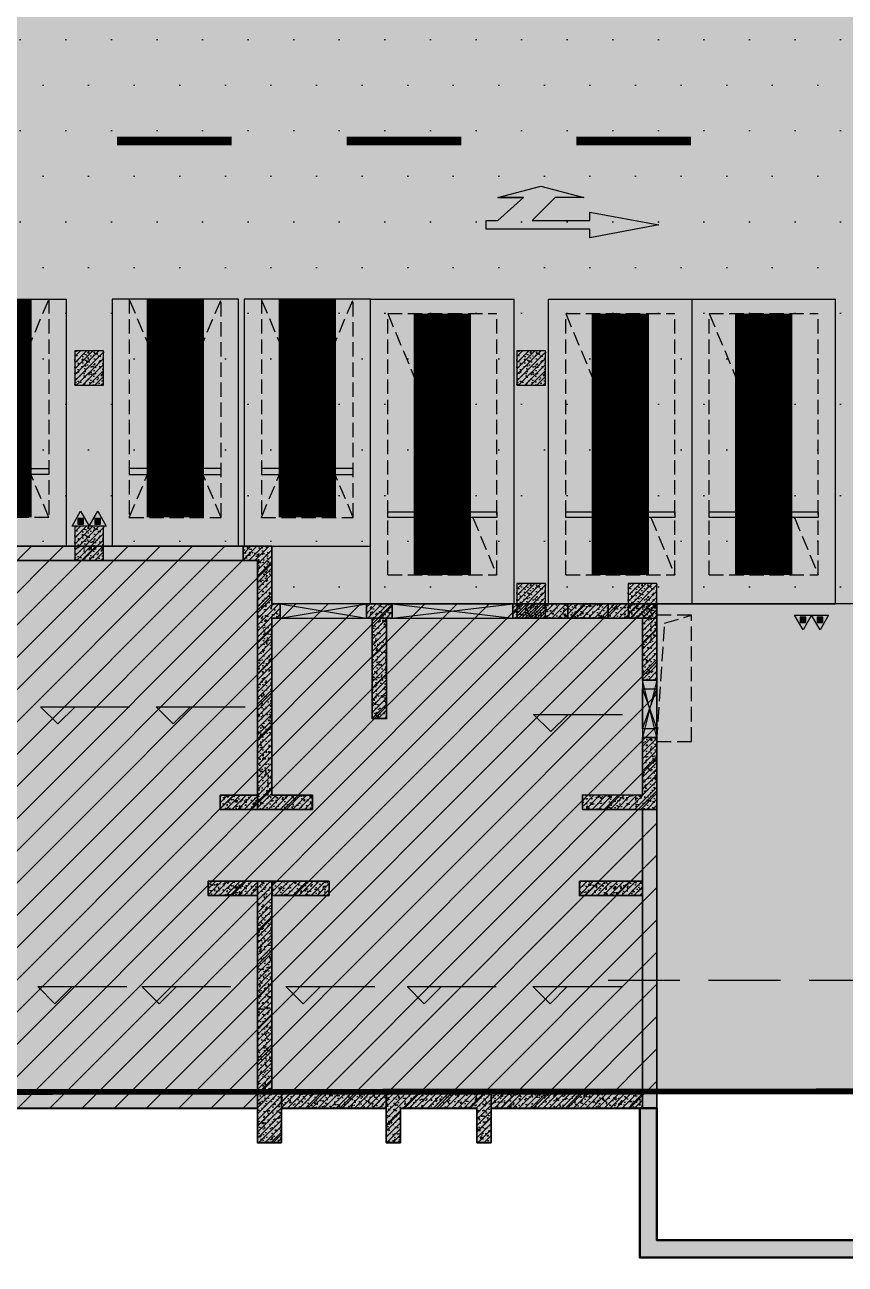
# Model space of a CAD drawing. Extents: x -1338203 to 1886333, y -530034 to 1031844.
# Drawn here: x 622776 to 637065, y 181383 to 202954 of the extents above; entities that cross this region are included whole.
import ezdxf

# ---------------------------------------------------------------- set-up
doc = ezdxf.new("R2010")
doc.units = 0
doc.header["$LTSCALE"] = 1000
doc.header["$MEASUREMENT"] = 0
for name, pattern in [('$2$DASH', [0.35, 0.25, -0.1]), ('A-001-平面B2$0$__DASH', [0.35, 0.25, -0.1]), ('DASH', [0.35, 0.25, -0.1])]:
    doc.linetypes.add(name, pattern=pattern)
for name, color, linetype in [('$0$0A-O-HOLE', 52, 'Continuous'), ('$0$DIM_SYMB', 3, 'Continuous'), ('0A-P-PKNG-LINE', 9, 'Continuous'), ('A-001-平面参照B1$0$0A-ELEV-PATT', 8, 'Continuous'), ('A-001-平面参照B1$0$AUDIT_D_220531184525-2', 40, 'Continuous'), ('A-001-车位参照B1$0$A-001-车位参照B1$0$0A-P-PKNG-CAR(B)', 21, 'Continuous'), ('A-17-平面B1$0$0A-A-SYMB-ELEV', 150, 'Continuous'), ('p-a-regular', 5, 'Continuous'), ('S001地下一墙柱$0$S001地下一墙柱$0$0S-CC-LINE', 52, 'Continuous'), ('S001地下一墙柱$0$S001地下一墙柱$0$0S-CW-HATCH', 251, 'Continuous'), ('S001地下一墙柱$0$S001地下一墙柱$0$0S-CW-HATCH-UP', 251, 'Continuous'), ('S17柱墙B1_1$0$0S-CC-LINE', 52, 'Continuous'), ('S17柱墙B1_1$0$0S-CW-HATCH', 251, 'Continuous'), ('S17柱墙B1_1$0$0S-CW-HATCH-UP', 251, 'Continuous'), ('S17柱墙B1_1$0$0S-S-HOLE', 55, 'Continuous'), ('中心线', 42, 'Continuous'), ('地面指向箭头', 7, 'Continuous'), ('负一层消火栓$0$0P-EQUIP-FH', 7, 'Continuous')]:
    doc.layers.add(name, color=color, linetype=linetype)
doc.layers.add('AAD-A-PROOF', color=30, linetype='Continuous', plot=False)
doc.layers.add('p-a-mini', color=7, linetype='Continuous', true_color=0x0050ff)
doc.layers.add('p-h-walkable', color=7, linetype='Continuous', lineweight=70, true_color=0xf0f0f0)
doc.layers.add('S001地下一墙柱$0$S001地下一墙柱$0$0S-CW-LINE', color=7, linetype='Continuous', lineweight=50)
doc.layers.add('S17柱墙B1_1$0$0S-CW-LINE', color=7, linetype='Continuous', lineweight=50)
pattern_1 = [(45, (0, 0), (-53.03301, 53.03301), []), (50, (0, 0), (215.17805, -18.82564), [22.5, -247.5]), (355, (0, 0), (-41.6254, 225.6576), [18, -198]), (100.4514, (17.93, -1.57), (173.5528, 206.8319), [19.1221, -210.3426]), (46.1842, (0, 60), (320.1723, -49.6557), [33.75, -371.25]), (96.6356, (26.68, 55.86), (280.3988, 292.2354), [28.683, -315.514]), (351.1842, (0, 60), (280.3986, 292.2356), [27, -297]), (21, (30, 45), (179.0721, -120.78567), [22.5, -247.5]), (326, (30, 45), (72.9946, 217.545), [18, -198]), (71.4514, (44.92, 34.93), (252.0668, 96.75915), [19.1221, -210.3426]), (37.5, (0, 0), (3.64796, 99.86816), [0, -195.6, 0, -201, 0, -198.75]), (7.5, (0, 0), (78.92086, 118.32351), [0, -114.6, 0, -191.1, 0, -75.75]), (327.5, (-66.9, 0), (160.14673, -6.76646), [0, -75, 0, -234, 0, -310.5]), (317.5, (-96.9, 0), (174.95585, 30.0315), [0, -97.5, 0, -155.4, 0, -220.5])]
pattern_2 = [(45, (-973707.43, 498509.825), (-53.0330086, 53.0330086), []), (50, (-973707.43, 498509.83), (215.178055, -18.82564), [22.5, -247.5]), (355, (-973707.43, 498509.83), (-41.6254, 225.65764), [18, -198]), (100.4514, (-973689.5, 498508.26), (173.552815, 206.831863), [19.122057, -210.342634]), (46.1842, (-973707.43, 498569.83), (320.172315, -49.655704), [33.75, -371.25]), (96.6356, (-973680.75, 498565.7), (280.39881, 292.23536), [28.68309, -315.5139]), (351.1842, (-973707.43, 498569.83), (280.39858, 292.23558), [27, -297]), (21, (-973677.43, 498554.83), (179.072116, -120.785667), [22.5, -247.5]), (326, (-973677.43, 498554.83), (72.9946, 217.545014), [18, -198]), (71.4514, (-973662.5, 498544.76), (252.06679, 96.75915), [19.122057, -210.342634]), (37.5, (-973707.43, 498509.825), (3.6479566, 99.868156), [0, -195.6, 0, -201, 0, -198.75]), (7.5, (-973707.43, 498509.83), (78.920861, 118.323514), [0, -114.6, 0, -191.1, 0, -75.75]), (327.5, (-973774.33, 498509.825), (160.146731, -6.7664615), [0, -75, 0, -234, 0, -310.5]), (317.5, (-973804.33, 498509.83), (174.95585, 30.031495), [0, -97.5, 0, -155.4, 0, -220.5])]
pattern_3 = [(45, (0, 0), (-53.03301, 53.03301), []), (50, (0, 0), (215.17805, -18.82564), [22.5, -247.5]), (355, (0, 0), (-41.6254, 225.6576), [18, -198]), (100.4514, (17.93, -1.57), (173.5528, 206.8319), [19.1221, -210.3426]), (46.1842, (0, 60), (320.1723, -49.6557), [33.75, -371.25]), (96.6356, (26.68, 55.86), (280.3988, 292.2354), [28.683, -315.514]), (351.1842, (0, 60), (280.3986, 292.2356), [27, -297]), (21, (30, 45), (179.0721, -120.78567), [22.5, -247.5]), (326, (30, 45), (72.9946, 217.545), [18, -198]), (71.4514, (44.92, 34.93), (252.0668, 96.75915), [19.1221, -210.3426]), (37.5, (0, 0), (3.64796, 99.86816), [0, -195.6, 0, -201, 0, -198.75]), (7.5, (0, 0), (78.92086, 118.32351), [0, -114.6, 0, -191.1, 0, -75.75]), (327.5, (-66.9, 0), (160.14673, -6.76646), [0, -75, 0, -234, 0, -310.5]), (317.5, (-96.9, 0), (174.95585, 30.0315), [0, -97.5, 0, -155.4, 0, -220.5])]

# ---------------------------------------------------------------- blocks, each defined once
blk = doc.blocks.new('A-001-平面参照B1')
at = {"layer": 'A-001-平面参照B1$0$0A-ELEV-PATT'}
h = blk.add_hatch(dxfattribs=at)
h.set_pattern_fill('DOTS', color=256, scale=500)
h.set_pattern_definition([(0, (-766365.4, -306889.1), (396.875, 793.75), [0, -793.75])])
h.paths.add_polyline_path([(-147679, -109440), (-147679, -97910), (-102629, -97910), (-102629, -114010), (-139289, -114010), (-139289, -113010), (-147319, -113008), (-147319, -109438)])
at = {"layer": 'A-001-平面参照B1$0$AUDIT_D_220531184525-2'}
blk.add_lwpolyline([(-147679, -109440), (-147679, -97910), (-102629, -97910), (-102629, -114010), (-139289, -114010), (-139289, -113010), (-147319, -113008), (-147319, -109438), (-147679, -109440)], dxfattribs=at)
blk = doc.blocks.new('A$C2C814229')
at = {"layer": '$0$0A-O-HOLE', "linetype": 'DASH'}
blk.add_lwpolyline([(-131979, -114208), (-132579, -114208), (-132579, -116408), (-131979, -116408)], close=True, dxfattribs=at)
blk.add_lwpolyline([(-132579, -116408), (-132445, -114351), (-131979, -114208)], dxfattribs=at)
blk = doc.blocks.new('负一层消火栓$0$$TwtSys$00000546')
h = blk.add_hatch()
h.set_pattern_fill('ANSI31', color=256, scale=200, style=0)
h.set_pattern_definition([(45, (-38543.802, -6670.83), (-17.67767, 17.67767), [])])
h.paths.add_polyline_path([(-65, 174), (65, 174), (65, 44), (-65, 44)])
for points in [[(0, 344), (-198, 0), (198, 0)], [(-65, 174), (65, 174), (65, 44), (-65, 44)]]:
    blk.add_lwpolyline(points, close=True)
blk = doc.blocks.new('负一层消火栓')
at = {"layer": '负一层消火栓$0$0P-EQUIP-FH', "xscale": -0.75, "yscale": 0.75, "zscale": 0.75}
for p in [(-142618, -112660), (-142320, -112660)]:
    blk.add_blockref('负一层消火栓$0$$TwtSys$00000546', p, dxfattribs=at)
at = {"layer": '负一层消火栓$0$0P-EQUIP-FH', "xscale": -0.75, "yscale": 0.75, "zscale": 0.75, "rotation": 180}
for p in [(-130035, -114210), (-129738, -114210)]:
    blk.add_blockref('负一层消火栓$0$$TwtSys$00000546', p, dxfattribs=at)
blk = doc.blocks.new('剖面位置')
at = {"layer": '$0$DIM_SYMB', "linetype": '$2$DASH', "ltscale": 5}
blk.add_lwpolyline([(-133429, -120561), (-109859, -120561)], dxfattribs=at)
blk.add_lwpolyline([(-133429, -120561), (-109859, -120561)], dxfattribs=at)
blk = doc.blocks.new('直行右转或左转')
at = {"layer": '地面指向箭头'}
blk.add_hatch(color=251, dxfattribs=at).paths.add_polyline_path([(3219528, 2452519), (3218327, 2452294), (3218327, 2452444), (3217325, 2452444), (3217726, 2452044), (3218227, 2452044), (3217476, 2451843), (3216725, 2452044), (3217175, 2452044), (3216725, 2452444), (3216524, 2452444), (3216524, 2452594), (3218327, 2452594), (3218327, 2452745)])
at = {"layer": '地面指向箭头', "color": 251}
blk.add_lwpolyline([(3216725, 2452044), (3217175, 2452044), (3216725, 2452044), (3217476, 2451843), (3218227, 2452044), (3217726, 2452044), (3217325, 2452444), (3218327, 2452444), (3218327, 2452294), (3219528, 2452519), (3218327, 2452745), (3218327, 2452594), (3216524, 2452594), (3216524, 2452444), (3216725, 2452444), (3217175, 2452044)], dxfattribs=at)
blk = doc.blocks.new('A$C9cb663f1')
at = {"layer": '中心线', "color": 251, "const_width": 150}
for points in [[(211734, -160832), (213734, -160832)], [(215734, -160832), (217734, -160832)], [(219734, -160832), (221734, -160832)]]:
    blk.add_lwpolyline(points, dxfattribs=at)
at = {"layer": '地面指向箭头', "color": 251, "linetype": 'Continuous', "xscale": -1, "rotation": 180}
blk.add_blockref('直行右转或左转', (-2998358, 2290228), dxfattribs=at)
blk = doc.blocks.new('A-001-车位参照B1$0$A-001-车位参照B1$0$A-001-车位参照B1$0$A$C43AE5A3B')
at = {"color": 241}
blk.add_lwpolyline([(2500, 0), (2500, 4300), (300, 4300), (300, 0)], close=True, dxfattribs=at)
at = {"color": 241, "linetype": 'DASH'}
for points in [[(2200, 0), (2200, 3800), (600, 3800), (600, 0), (2200, 0)], [(600, 3800), (2200, 0)], [(2200, 3800), (600, 0)]]:
    blk.add_lwpolyline(points, dxfattribs=at)
at = {"color": 241}
blk.add_lwpolyline([(2200, 3050), (600, 3050), (600, 2950), (2200, 2950), (2200, 3050)], dxfattribs=at)
at = {"layer": 'p-a-mini', "ltscale": 0.002, "const_width": 1000}
blk.add_lwpolyline([(1400, 0), (1400, 3800)], dxfattribs=at)
blk = doc.blocks.new('A-17-平面B1')
at = {"layer": 'A-17-平面B1$0$0A-A-SYMB-ELEV'}
for p, q in [((38565, 1396), (38265, 1696)), ((38265, 1696), (39814, 1696)), ((38565, 1396), (38865, 1696)), ((40576, 1396), (40276, 1696)), ((40276, 1696), (41825, 1696)), ((40576, 1396), (40876, 1696)), ((47152, 1263), (46852, 1563)), ((46852, 1563), (48401, 1563)), ((47152, 1263), (47452, 1563)), ((38515, -3473), (38215, -3173)), ((38215, -3173), (39764, -3173)), ((38515, -3473), (38815, -3173)), ((40329, -3473), (40029, -3173)), ((40029, -3173), (41578, -3173)), ((40329, -3473), (40629, -3173)), ((42837, -3473), (42537, -3173)), ((42537, -3173), (44086, -3173)), ((42837, -3473), (43137, -3173)), ((44948, -3473), (44648, -3173)), ((44648, -3173), (46197, -3173)), ((44948, -3473), (45248, -3173)), ((47137, -3473), (46837, -3173)), ((46837, -3173), (48386, -3173)), ((47137, -3473), (47437, -3173))]:
    blk.add_line(p, q, dxfattribs=at)
blk = doc.blocks.new('S17柱墙B1_1')
at = {"layer": 'S17柱墙B1_1$0$0S-CW-HATCH'}
h = blk.add_hatch(color=256, dxfattribs=at)
h.dxf.hatch_style = 1
h.paths.add_polyline_path([(41790, 4240), (35925, 4240), (35925, -90), (35675, -90), (35675, 4490), (41790, 4490)])
h = blk.add_hatch(color=256, dxfattribs=at)
h.dxf.hatch_style = 1
h.paths.add_polyline_path([(42440, 3240), (42290, 3240), (42290, 160), (43000, 160), (43000, -90), (42040, -90), (42040, 3400), (42040, 4240), (41790, 4240), (41790, 4490), (42290, 4490), (42290, 3490), (42440, 3490)])
h = blk.add_hatch(color=256, dxfattribs=at)
h.dxf.hatch_style = 1
h.paths.add_polyline_path([(43940, 3490), (44390, 3490), (44390, 3240), (43940, 3240)])
h = blk.add_hatch(color=256, dxfattribs=at)
h.dxf.hatch_style = 1
h.paths.add_polyline_path([(46490, 3240), (47450, 3240), (47450, 3490), (46490, 3490)])
h = blk.add_hatch(color=256, dxfattribs=at)
h.dxf.hatch_style = 1
h.paths.add_polyline_path([(47450, 3240), (48150, 3240), (48150, 3490), (47450, 3490)])
h = blk.add_hatch(color=256, dxfattribs=at)
h.dxf.hatch_style = 1
h.paths.add_polyline_path([(48150, 3240), (48750, 3240), (48750, 2160), (49000, 2160), (49000, 3490), (48150, 3490), (48150, 3240)])
h = blk.add_hatch(color=256, dxfattribs=at)
h.dxf.hatch_style = 1
h.paths.add_polyline_path([(44040, 3240), (44290, 3240), (44290, 1490), (44040, 1490)])
h = blk.add_hatch(color=256, dxfattribs=at)
h.dxf.hatch_style = 1
h.paths.add_polyline_path([(47700, -90), (47700, 161), (48750, 160), (48750, 1160), (49000, 1160), (49000, -90), (47700, -90)])
h = blk.add_hatch(color=256, dxfattribs=at)
h.dxf.hatch_style = 1
h.paths.add_polyline_path([(41390, 160), (42040, 160), (42040, -90), (41390, -90)])
h = blk.add_hatch(color=256, dxfattribs=at)
h.dxf.hatch_style = 1
h.paths.add_polyline_path([(48750, -5290), (48750, -90), (49000, -90), (49000, -5290)])
h = blk.add_hatch(color=256, dxfattribs=at)
h.dxf.hatch_style = 1
h.paths.add_polyline_path([(41185, -1340), (42040, -1340), (42040, -1590), (41185, -1590)])
h = blk.add_hatch(color=256, dxfattribs=at)
h.dxf.hatch_style = 1
h.paths.add_polyline_path([(42290, -5040), (42290, -1340), (42040, -1340), (42040, -5040)])
h = blk.add_hatch(color=256, dxfattribs=at)
h.dxf.hatch_style = 1
h.paths.add_polyline_path([(42290, -1340), (43290, -1340), (43290, -1590), (42290, -1590)])
h = blk.add_hatch(color=256, dxfattribs=at)
h.dxf.hatch_style = 1
h.paths.add_polyline_path([(47650, -1340), (48750, -1340), (48750, -1590), (47650, -1590)])
h = blk.add_hatch(color=256, dxfattribs=at)
h.dxf.hatch_style = 1
h.paths.add_polyline_path([(36540, -5040), (42040, -5040), (42040, -5290), (36540, -5290)])
h = blk.add_hatch(color=256, dxfattribs=at)
h.dxf.hatch_style = 1
h.paths.add_polyline_path([(42040, -5040), (42460, -5040), (42460, -5890), (42040, -5890)])
h = blk.add_hatch(color=256, dxfattribs=at)
h.dxf.hatch_style = 1
h.paths.add_polyline_path([(42460, -5040), (44285, -5040), (44285, -5290), (42460, -5290)])
h = blk.add_hatch(color=256, dxfattribs=at)
h.dxf.hatch_style = 1
h.paths.add_polyline_path([(46115, -5890), (45865, -5890), (45865, -5290), (45200, -5290), (44535, -5290), (44535, -5890), (44285, -5890), (44285, -5040), (45200, -5040), (46115, -5040)])
h = blk.add_hatch(color=256, dxfattribs=at)
h.dxf.hatch_style = 1
h.paths.add_polyline_path([(46115, -5040), (48750, -5040), (48750, -5290), (46115, -5290)])
at = {"layer": 'S17柱墙B1_1$0$0S-CW-HATCH-UP'}
h = blk.add_hatch(dxfattribs=at)
h.set_pattern_fill('钢筋混凝土', color=256, scale=30)
h.set_pattern_definition(pattern_1)
h.paths.add_polyline_path([(41790, 4240), (35925, 4240), (35925, -90), (35675, -90), (35675, 4490), (41790, 4490)])
h = blk.add_hatch(dxfattribs=at)
h.set_pattern_fill('钢筋混凝土', color=256, scale=30)
h.set_pattern_definition(pattern_2)
h.paths.add_polyline_path([(42440, 3240), (42290, 3240), (42290, 160), (43000, 160), (43000, -90), (42040, -90), (42040, 3400), (42040, 4240), (41790, 4240), (41790, 4490), (42290, 4490), (42290, 3490), (42440, 3490)])
h = blk.add_hatch(dxfattribs=at)
h.set_pattern_fill('钢筋混凝土', color=256, scale=30)
h.set_pattern_definition(pattern_2)
h.paths.add_polyline_path([(43940, 3490), (44390, 3490), (44390, 3240), (43940, 3240)])
h = blk.add_hatch(dxfattribs=at)
h.set_pattern_fill('钢筋混凝土', color=256, scale=30)
h.set_pattern_definition(pattern_3)
h.paths.add_polyline_path([(46490, 3240), (47450, 3240), (47450, 3490), (46490, 3490)])
h = blk.add_hatch(dxfattribs=at)
h.set_pattern_fill('钢筋混凝土', color=256, scale=30)
h.set_pattern_definition(pattern_3)
h.paths.add_polyline_path([(47450, 3240), (48150, 3240), (48150, 3490), (47450, 3490)])
h = blk.add_hatch(dxfattribs=at)
h.set_pattern_fill('钢筋混凝土', color=256, scale=30)
h.set_pattern_definition(pattern_3)
h.paths.add_polyline_path([(48150, 3240), (48750, 3240), (48750, 2160), (49000, 2160), (49000, 3490), (48150, 3490), (48150, 3240)])
h = blk.add_hatch(dxfattribs=at)
h.set_pattern_fill('钢筋混凝土', color=256, scale=30)
h.set_pattern_definition(pattern_1)
h.paths.add_polyline_path([(44040, 3240), (44290, 3240), (44290, 1490), (44040, 1490)])
h = blk.add_hatch(dxfattribs=at)
h.set_pattern_fill('钢筋混凝土', color=256, scale=30)
h.set_pattern_definition(pattern_3)
h.paths.add_polyline_path([(47700, -90), (47700, 161), (48750, 160), (48750, 1160), (49000, 1160), (49000, -90), (47700, -90)])
h = blk.add_hatch(dxfattribs=at)
h.set_pattern_fill('钢筋混凝土', color=256, scale=30)
h.set_pattern_definition([(45, (0, 1500), (-53.03301, 53.03301), []), (50, (0, 1500), (215.17805, -18.82564), [22.5, -247.5]), (355, (0, 1500), (-41.6254, 225.6576), [18, -198]), (100.4514, (17.93, 1498.43), (173.5528, 206.8319), [19.1221, -210.3426]), (46.1842, (0, 1560), (320.1723, -49.6557), [33.75, -371.25]), (96.6356, (26.68, 1555.86), (280.3988, 292.2354), [28.683, -315.514]), (351.1842, (0, 1560), (280.3986, 292.2356), [27, -297]), (21, (30, 1545), (179.0721, -120.7857), [22.5, -247.5]), (326, (30, 1545), (72.9946, 217.545), [18, -198]), (71.4514, (44.92, 1534.93), (252.0668, 96.7591), [19.1221, -210.3426]), (37.5, (0, 1500), (3.64796, 99.86816), [0, -195.6, 0, -201, 0, -198.75]), (7.5, (0, 1500), (78.92086, 118.3235), [0, -114.6, 0, -191.1, 0, -75.75]), (327.5, (-66.9, 1500), (160.14673, -6.76646), [0, -75, 0, -234, 0, -310.5]), (317.5, (-96.9, 1500), (174.95585, 30.0315), [0, -97.5, 0, -155.4, 0, -220.5])])
h.paths.add_polyline_path([(41390, 160), (42040, 160), (42040, -90), (41390, -90)])
h = blk.add_hatch(dxfattribs=at)
h.set_pattern_fill('钢筋混凝土', color=256, scale=30)
h.set_pattern_definition(pattern_1)
h.paths.add_polyline_path([(48750, -5290), (48750, -90), (49000, -90), (49000, -5290)])
h = blk.add_hatch(dxfattribs=at)
h.set_pattern_fill('钢筋混凝土', color=256, scale=30)
h.set_pattern_definition(pattern_1)
h.paths.add_polyline_path([(41185, -1340), (42040, -1340), (42040, -1590), (41185, -1590)])
h = blk.add_hatch(dxfattribs=at)
h.set_pattern_fill('钢筋混凝土', color=256, scale=30)
h.set_pattern_definition(pattern_1)
h.paths.add_polyline_path([(42290, -5040), (42290, -1340), (42040, -1340), (42040, -5040)])
h = blk.add_hatch(dxfattribs=at)
h.set_pattern_fill('钢筋混凝土', color=256, scale=30)
h.set_pattern_definition(pattern_1)
h.paths.add_polyline_path([(42290, -1340), (43290, -1340), (43290, -1590), (42290, -1590)])
h = blk.add_hatch(dxfattribs=at)
h.set_pattern_fill('钢筋混凝土', color=256, scale=30)
h.set_pattern_definition(pattern_1)
h.paths.add_polyline_path([(47650, -1340), (48750, -1340), (48750, -1590), (47650, -1590)])
h = blk.add_hatch(dxfattribs=at)
h.set_pattern_fill('钢筋混凝土', color=256, scale=30)
h.set_pattern_definition(pattern_1)
h.paths.add_polyline_path([(36540, -5040), (42040, -5040), (42040, -5290), (36540, -5290)])
h = blk.add_hatch(dxfattribs=at)
h.set_pattern_fill('钢筋混凝土', color=256, scale=30)
h.set_pattern_definition(pattern_1)
h.paths.add_polyline_path([(42040, -5040), (42460, -5040), (42460, -5890), (42040, -5890)])
h = blk.add_hatch(dxfattribs=at)
h.set_pattern_fill('钢筋混凝土', color=256, scale=30)
h.set_pattern_definition(pattern_1)
h.paths.add_polyline_path([(42460, -5040), (44285, -5040), (44285, -5290), (42460, -5290)])
h = blk.add_hatch(dxfattribs=at)
h.set_pattern_fill('钢筋混凝土', color=256, scale=30)
h.set_pattern_definition(pattern_1)
h.paths.add_polyline_path([(46115, -5890), (45865, -5890), (45865, -5290), (45200, -5290), (44535, -5290), (44535, -5890), (44285, -5890), (44285, -5040), (45200, -5040), (46115, -5040)])
h = blk.add_hatch(dxfattribs=at)
h.set_pattern_fill('钢筋混凝土', color=256, scale=30)
h.set_pattern_definition(pattern_1)
h.paths.add_polyline_path([(46115, -5040), (48750, -5040), (48750, -5290), (46115, -5290)])
at = {"layer": 'S17柱墙B1_1$0$0S-CC-LINE', "lineweight": 35}
blk.add_lwpolyline([(42040, -5040), (42460, -5040), (42460, -5890), (42040, -5890)], close=True, dxfattribs=at)
at = {"layer": 'S17柱墙B1_1$0$0S-CW-LINE', "lineweight": 35}
for points in [[(41790, 4240), (35925, 4240), (35925, -90), (35675, -90), (35675, 4490), (41790, 4490)], [(46490, 3240), (47450, 3240), (47450, 3490), (46490, 3490)], [(47450, 3240), (48150, 3240), (48150, 3490), (47450, 3490)], [(48150, 3240), (48750, 3240), (48750, 2160), (49000, 2160), (49000, 3490), (48150, 3490), (48150, 3240)], [(44040, 3240), (44290, 3240), (44290, 1490), (44040, 1490)], [(47700, -90), (47700, 161), (48750, 160), (48750, 1160), (49000, 1160), (49000, -90), (47700, -90)], [(41390, 160), (42040, 160), (42040, -90), (41390, -90)], [(48750, -5290), (48750, -90), (49000, -90), (49000, -5290)], [(41185, -1340), (42040, -1340), (42040, -1590), (41185, -1590)], [(42290, -5040), (42290, -1340), (42040, -1340), (42040, -5040)], [(42290, -1340), (43290, -1340), (43290, -1590), (42290, -1590)], [(47650, -1340), (48750, -1340), (48750, -1590), (47650, -1590)], [(36540, -5040), (42040, -5040), (42040, -5290), (36540, -5290)], [(42460, -5040), (44285, -5040), (44285, -5290), (42460, -5290)], [(46115, -5890), (45865, -5890), (45865, -5290), (45200, -5290), (44535, -5290), (44535, -5890), (44285, -5890), (44285, -5040), (45200, -5040), (46115, -5040)], [(46115, -5040), (48750, -5040), (48750, -5290), (46115, -5290)]]:
    blk.add_lwpolyline(points, close=True, dxfattribs=at)
for points in [[(42440, 3240), (42290, 3240), (42290, 160), (43000, 160), (43000, -90), (42040, -90), (42040, 3400), (42040, 4240), (41790, 4240), (41790, 4490), (42290, 4490), (42290, 3490), (42440, 3490), (42440, 3240)], [(43940, 3490), (44390, 3490), (44390, 3240), (43940, 3240), (43940, 3490)]]:
    blk.add_lwpolyline(points, dxfattribs=at)
at = {"layer": 'S17柱墙B1_1$0$0S-S-HOLE', "flags": 128}
for points in [[(42440, 3240), (43940, 3240), (43940, 3490), (42440, 3490)], [(48750, 1160), (49000, 1160), (49000, 2160), (48750, 2160)]]:
    blk.add_lwpolyline(points, close=True, dxfattribs=at)
for points in [[(42440, 3240), (43940, 3490)], [(42440, 3490), (43940, 3240)], [(44390, 3240), (46490, 3490)], [(44390, 3490), (46490, 3240)], [(49000, 1160), (48750, 2160)], [(49000, 2160), (48750, 1160)], [(48750, 1310), (49000, 2010)]]:
    blk.add_lwpolyline(points, dxfattribs=at)
at = {"layer": 'S17柱墙B1_1$0$0S-S-HOLE'}
blk.add_lwpolyline([(44390, 3240), (46490, 3240), (46490, 3490), (44390, 3490)], close=True, dxfattribs=at)
at = {"layer": 'S17柱墙B1_1$0$0S-S-HOLE', "elevation": 425, "flags": 128}
blk.add_lwpolyline([(49000, 1310), (48750, 1310), (48750, 2010), (49000, 2010)], close=True, dxfattribs=at)
blk.add_lwpolyline([(48750, 2010), (49000, 1310)], dxfattribs=at)

msp = doc.modelspace()

# ---------------------------------------------------------------- hatches: boundary and pattern name
at = {"ltscale": 0.002}
h = msp.add_hatch(dxfattribs=at)
h.set_pattern_fill('ANSI31', color=8, scale=250)
h.set_pattern_definition([(45, (321361.53, 273451.7), (-280.633, 280.633), [])])
h.paths.add_polyline_path([(569086.6, 192875.6), (568486.6, 192875.6), (568486.6, 184095.6), (571371.6, 184095.6), (571371.6, 183495.6), (571621.6, 183495.6), (571621.6, 184095.6), (572951.6, 184095.6), (572951.6, 183495.6), (573201.6, 183495.6), (573201.6, 184095.6), (575026.6, 184095.6), (575026.6, 183495.6), (575446.6, 183495.6), (575446.6, 184095.6), (594126.6, 184095.6), (594126.6, 183495.6), (594546.6, 183495.6), (594546.6, 184095.6), (596371.6, 184095.6), (596371.6, 183495.6), (596621.6, 183495.6), (596621.6, 184095.6), (597951.6, 184095.6), (597951.6, 183495.6), (598201.6, 183495.6), (598201.6, 184095.6), (604071.6, 184095.6), (604071.6, 183495.6), (604321.6, 183495.6), (604321.6, 184095.6), (605651.6, 184095.6), (605651.6, 183495.6), (605901.6, 183495.6), (605901.6, 184095.6), (607726.6, 184095.6), (607726.6, 183495.6), (608146.6, 183495.6), (608146.6, 184095.6), (626826.6, 184095.6), (626826.6, 183495.6), (627246.6, 183495.6), (627246.6, 184095.6), (629071.6, 184095.6), (629071.6, 183495.6), (629321.6, 183495.6), (629321.6, 184095.6), (630651.6, 184095.6), (630651.6, 183495.6), (630901.6, 183495.6), (630901.6, 184095.6), (633786.6, 184095.6), (633786.6, 192875.6), (631986.6, 192875.6), (627076.6, 192875.6), (627076.6, 193875.6), (619046.6, 193875.6), (619046.6, 197445.6), (615926.6, 197445.6), (615926.6, 193875.6), (607896.6, 193875.6), (607896.6, 192875.6), (607236.6, 192875.6), (604586.6, 192875.6), (597686.6, 192875.6), (597686.6, 193745.6), (595036.6, 193745.6), (595036.6, 192875.6), (594376.6, 192875.6), (594376.6, 193875.6), (586346.6, 193875.6), (586346.6, 197445.6), (583226.6, 197445.6), (583226.6, 193875.6), (575196.6, 193875.6), (575196.6, 192875.6), (570486.6, 192875.6), (570486.6, 193945.6), (569086.6, 193945.6)])
at = {"layer": 'p-h-walkable', "ltscale": 0.002}
h = msp.add_hatch(color=256, dxfattribs=at)
h.dxf.hatch_style = 1
h.paths.add_polyline_path([(633826.6, 244460.7), (640276.6, 244575.6), (640576.6, 234544.8), (645576.7, 234544.6), (645576.7, 209278.9), (732355.9, 209029), (732355.1, 235229.9), (738506.7, 235229.9), (738506.6, 268838.9), (732734.3, 268838.9), (732734.3, 272898.9), (711963.1, 272898.9), (711963.1, 278984.7), (717256.7, 278984.7), (717256.7, 284049), (733571.6, 284135.6), (733996.6, 290449.1), (739216.6, 290449.1), (739766.6, 284299.1), (754626.6, 284299.1), (755296.6, 290449.1), (760516.6, 290449.1), (760816.6, 283049.1), (760816.3, 275879.2), (775122.6, 275879.2), (776006.6, 274138.9), (776006.6, 259429.1), (778716.6, 259429.1), (778716.6, 238849.1), (783416.6, 238849.1), (783416.6, 237229.1), (782066.6, 237229.1), (782066.6, 234429.1), (779546.6, 234429.1), (779546.6, 237129.1), (773916.6, 237129.1), (773916.6, 243229.1), (764306.6, 243225.6), (764306.6, 236639.1), (760766.6, 236639.1), (760766.6, 234429.1), (758246.6, 234429.1), (758246.6, 238649.1), (762116.6, 238649.1), (762116.6, 243225.6), (748656.6, 243225.6), (748756.3, 207529.1), (800106.6, 207528.9), (800206.7, 201639.7), (812908.2, 202239.1), (812576.6, 180449.3), (744206, 180449.3), (744206, 173439), (728556.7, 173439), (728556.6, 122289.1), (746356.6, 122289.1), (750916.6, 132325.6), (842896.6, 132325.6), (843211.6, 121345.6), (839116.6, 121345.6), (839116.6, 93449.1), (864906.6, 93449.1), (864906.6, 79694), (875856.6, 74929.1), (875856.6, 65749.1), (834560.6, 65749.1), (839142.9, 28436.3), (869465.5, 32160.2), (871163.4, 18334), (873704.3, 18646.1), (877328.9, 5540.2), (761876.2, -8638.5), (761133.2, 2082.3), (764950.9, 5291.5), (763253.1, 19116.3), (799242.7, 23536.1), (793807.6, 65749.1), (750756.6, 65749.1), (751556.6, 81645.6), (636016.6, 81645.6), (636016.6, 96345.6), (629416.6, 96345.6), (629416.6, 118203.2), (622306.6, 118203.2), (622286.6, 139083.2), (644406.6, 137003.2), (644406.6, 129968.2), (656656.6, 129968.2), (656406.6, 138083.2), (712156.6, 138083.2), (711856.6, 184449.1), (581811.6, 184349.1), (581826.6, 197199.1), (585876.6, 197449.1), (585976.6, 209279), (629226.6, 209578.9), (628926.8, 236145.4), (633826.6, 236145.6)])
at = {"layer": 'S001地下一墙柱$0$S001地下一墙柱$0$0S-CW-HATCH'}
h = msp.add_hatch(color=256, dxfattribs=at)
h.dxf.hatch_style = 1
h.paths.add_polyline_path([(624146.6, 197279.1), (623646.6, 197279.1), (623646.6, 196679.1), (624146.6, 196679.1)])
h = msp.add_hatch(color=256, dxfattribs=at)
h.dxf.hatch_style = 1
h.paths.add_polyline_path([(631846.6, 197279.1), (631346.6, 197279.1), (631346.6, 196679.1), (631846.6, 196679.1)])
h = msp.add_hatch(color=256, dxfattribs=at)
h.dxf.hatch_style = 1
h.paths.add_polyline_path([(624146.6, 194229.1), (623646.6, 194229.1), (623646.6, 193629.1), (624146.6, 193629.1)])
h = msp.add_hatch(color=256, dxfattribs=at)
h.dxf.hatch_style = 1
h.paths.add_polyline_path([(631846.6, 193229.1), (631346.6, 193229.1), (631346.6, 192629.1), (631846.6, 192629.1)])
h = msp.add_hatch(color=256, dxfattribs=at)
h.dxf.hatch_style = 1
h.paths.add_polyline_path([(633786.6, 193229), (633286.6, 193229), (633286.6, 192629), (633786.6, 192629)])
at = {"layer": 'S001地下一墙柱$0$S001地下一墙柱$0$0S-CW-HATCH', "ltscale": 0.002}
h = msp.add_hatch(color=256, dxfattribs=at)
h.dxf.hatch_style = 1
h.paths.add_polyline_path([(633486.6, 184099.1), (633486.6, 181499.1), (656706.6, 181499.1), (656706.6, 184449.1), (656406.6, 184449.1), (656406.6, 181799.1), (633786.6, 181799.1), (633786.6, 184099.1)])
at = {"layer": 'S001地下一墙柱$0$S001地下一墙柱$0$0S-CW-HATCH-UP'}
h = msp.add_hatch(dxfattribs=at)
h.set_pattern_fill('钢筋混凝土', color=256, scale=30)
h.set_pattern_definition([(45, (656457.33, 206230.786), (-53.03301, 53.03301), []), (50, (656457.33, 206230.79), (215.1781, -18.8256), [22.5, -247.5]), (355, (656457.33, 206230.79), (-41.6254, 225.6576), [18, -198]), (100.4514, (656475.26, 206229.22), (173.5528, 206.8319), [19.122, -210.3426]), (46.1842, (656457.33, 206290.79), (320.1723, -49.6557), [33.75, -371.25]), (96.6356, (656484, 206286.65), (280.3988, 292.2354), [28.683, -315.514]), (351.1842, (656457.33, 206290.8), (280.3986, 292.2356), [27, -297]), (21, (656487.33, 206275.79), (179.0721, -120.7857), [22.5, -247.5]), (326, (656487.33, 206275.79), (72.9946, 217.545), [18, -198]), (71.4514, (656502.25, 206265.72), (252.0668, 96.7591), [19.122, -210.3426]), (37.5, (656457.33, 206230.79), (3.64796, 99.86816), [0, -195.6, 0, -201, 0, -198.75]), (7.5, (656457.33, 206230.79), (78.92086, 118.3235), [0, -114.6, 0, -191.1, 0, -75.75]), (327.5, (656390.43, 206230.79), (160.14673, -6.76646), [0, -75, 0, -234, 0, -310.5]), (317.5, (656360.43, 206230.79), (174.95585, 30.0315), [0, -97.5, 0, -155.4, 0, -220.5])])
h.paths.add_polyline_path([(624146.6, 197279.1), (623646.6, 197279.1), (623646.6, 196679.1), (624146.6, 196679.1)])
h = msp.add_hatch(dxfattribs=at)
h.set_pattern_fill('钢筋混凝土', color=256, scale=30)
h.set_pattern_definition([(45, (664157.33, 206230.786), (-53.03301, 53.03301), []), (50, (664157.33, 206230.79), (215.1781, -18.8256), [22.5, -247.5]), (355, (664157.33, 206230.79), (-41.6254, 225.6576), [18, -198]), (100.4514, (664175.26, 206229.22), (173.5528, 206.8319), [19.122, -210.3426]), (46.1842, (664157.33, 206290.79), (320.1723, -49.6557), [33.75, -371.25]), (96.6356, (664184, 206286.65), (280.3988, 292.2354), [28.683, -315.514]), (351.1842, (664157.33, 206290.8), (280.3986, 292.2356), [27, -297]), (21, (664187.33, 206275.79), (179.0721, -120.7857), [22.5, -247.5]), (326, (664187.33, 206275.79), (72.9946, 217.545), [18, -198]), (71.4514, (664202.25, 206265.72), (252.0668, 96.7591), [19.122, -210.3426]), (37.5, (664157.33, 206230.79), (3.64796, 99.86816), [0, -195.6, 0, -201, 0, -198.75]), (7.5, (664157.33, 206230.79), (78.92086, 118.3235), [0, -114.6, 0, -191.1, 0, -75.75]), (327.5, (664090.43, 206230.79), (160.14673, -6.76646), [0, -75, 0, -234, 0, -310.5]), (317.5, (664060.43, 206230.79), (174.95585, 30.0315), [0, -97.5, 0, -155.4, 0, -220.5])])
h.paths.add_polyline_path([(631846.6, 197279.1), (631346.6, 197279.1), (631346.6, 196679.1), (631846.6, 196679.1)])
h = msp.add_hatch(dxfattribs=at)
h.set_pattern_fill('钢筋混凝土', color=256, scale=30)
h.set_pattern_definition([(45, (656457.34, 203180.786), (-53.03301, 53.03301), []), (50, (656457.34, 203180.79), (215.1781, -18.8256), [22.5, -247.5]), (355, (656457.34, 203180.79), (-41.6254, 225.6576), [18, -198]), (100.4514, (656475.27, 203179.22), (173.5528, 206.8319), [19.122, -210.3426]), (46.1842, (656457.34, 203240.79), (320.1723, -49.6557), [33.75, -371.25]), (96.6356, (656484.02, 203236.65), (280.3988, 292.2354), [28.683, -315.514]), (351.1842, (656457.34, 203240.8), (280.3986, 292.2356), [27, -297]), (21, (656487.34, 203225.79), (179.0721, -120.7857), [22.5, -247.5]), (326, (656487.34, 203225.79), (72.9946, 217.545), [18, -198]), (71.4514, (656502.26, 203215.72), (252.0668, 96.7591), [19.122, -210.3426]), (37.5, (656457.34, 203180.786), (3.64796, 99.86816), [0, -195.6, 0, -201, 0, -198.75]), (7.5, (656457.34, 203180.79), (78.92086, 118.3235), [0, -114.6, 0, -191.1, 0, -75.75]), (327.5, (656390.44, 203180.786), (160.14673, -6.76646), [0, -75, 0, -234, 0, -310.5]), (317.5, (656360.44, 203180.79), (174.95585, 30.0315), [0, -97.5, 0, -155.4, 0, -220.5])])
h.paths.add_polyline_path([(624146.6, 194229.1), (623646.6, 194229.1), (623646.6, 193629.1), (624146.6, 193629.1)])
h = msp.add_hatch(dxfattribs=at)
h.set_pattern_fill('钢筋混凝土', color=256, scale=30)
h.set_pattern_definition([(45, (664157.34, 202180.78), (-53.03301, 53.03301), []), (50, (664157.34, 202180.78), (215.1781, -18.8256), [22.5, -247.5]), (355, (664157.34, 202180.78), (-41.6254, 225.6576), [18, -198]), (100.4514, (664175.27, 202179.21), (173.5528, 206.8319), [19.122, -210.3426]), (46.1842, (664157.34, 202240.78), (320.1723, -49.6557), [33.75, -371.25]), (96.6356, (664184.02, 202236.64), (280.3988, 292.2354), [28.683, -315.514]), (351.1842, (664157.34, 202240.78), (280.3986, 292.2356), [27, -297]), (21, (664187.34, 202225.78), (179.0721, -120.7857), [22.5, -247.5]), (326, (664187.34, 202225.78), (72.9946, 217.545), [18, -198]), (71.4514, (664202.26, 202215.72), (252.0668, 96.7591), [19.122, -210.3426]), (37.5, (664157.34, 202180.78), (3.64796, 99.86816), [0, -195.6, 0, -201, 0, -198.75]), (7.5, (664157.34, 202180.78), (78.92086, 118.3235), [0, -114.6, 0, -191.1, 0, -75.75]), (327.5, (664090.44, 202180.78), (160.14673, -6.76646), [0, -75, 0, -234, 0, -310.5]), (317.5, (664060.44, 202180.78), (174.95585, 30.0315), [0, -97.5, 0, -155.4, 0, -220.5])])
h.paths.add_polyline_path([(631846.6, 193229.1), (631346.6, 193229.1), (631346.6, 192629.1), (631846.6, 192629.1)])
h = msp.add_hatch(dxfattribs=at)
h.set_pattern_fill('钢筋混凝土', color=256, scale=30)
h.set_pattern_definition([(45, (666097.31, 202180.77), (-53.03301, 53.03301), []), (50, (666097.31, 202180.77), (215.1781, -18.8256), [22.5, -247.5]), (355, (666097.31, 202180.77), (-41.6254, 225.6576), [18, -198]), (100.4514, (666115.24, 202179.2), (173.5528, 206.8319), [19.122, -210.3426]), (46.1842, (666097.31, 202240.77), (320.1723, -49.6557), [33.75, -371.25]), (96.6356, (666124, 202236.63), (280.3988, 292.2354), [28.683, -315.514]), (351.1842, (666097.3, 202240.77), (280.3986, 292.2356), [27, -297]), (21, (666127.31, 202225.77), (179.0721, -120.7857), [22.5, -247.5]), (326, (666127.31, 202225.77), (72.9946, 217.545), [18, -198]), (71.4514, (666142.24, 202215.7), (252.0668, 96.7591), [19.122, -210.3426]), (37.5, (666097.31, 202180.77), (3.64796, 99.86816), [0, -195.6, 0, -201, 0, -198.75]), (7.5, (666097.31, 202180.77), (78.92086, 118.3235), [0, -114.6, 0, -191.1, 0, -75.75]), (327.5, (666030.41, 202180.77), (160.14673, -6.76646), [0, -75, 0, -234, 0, -310.5]), (317.5, (666000.41, 202180.77), (174.95585, 30.0315), [0, -97.5, 0, -155.4, 0, -220.5])])
h.paths.add_polyline_path([(633786.6, 193229), (633286.6, 193229), (633286.6, 192629), (633786.6, 192629)])
at = {"layer": 'S001地下一墙柱$0$S001地下一墙柱$0$0S-CW-HATCH-UP', "ltscale": 0.002}
h = msp.add_hatch(dxfattribs=at)
h.set_pattern_fill('钢筋混凝土', color=256, scale=30)
h.set_pattern_definition([(45, (-8e-05, 0.0003), (-53.033009, 53.033009), []), (50, (-8e-05, 0.0003), (215.178055, -18.82564), [22.5, -247.5]), (355, (-8e-05, 0.0003), (-41.6254, 225.65764), [18, -198]), (100.4514, (17.93, -1.57), (173.552815, 206.83186), [19.12206, -210.342634]), (46.1842, (-8e-05, 60), (320.17231, -49.6557), [33.75, -371.25]), (96.6356, (26.68, 55.86), (280.39881, 292.23536), [28.68309, -315.5139]), (351.1842, (-8e-05, 60), (280.39858, 292.23558), [27, -297]), (21, (30, 45), (179.072116, -120.785667), [22.5, -247.5]), (326, (30, 45), (72.9946, 217.54501), [18, -198]), (71.4514, (44.92, 34.93), (252.06679, 96.75915), [19.12206, -210.342634]), (37.5, (-8e-05, 0.0003), (3.647957, 99.868156), [0, -195.6, 0, -201, 0, -198.75]), (7.5, (-8e-05, 0.0003), (78.920861, 118.323514), [0, -114.6, 0, -191.1, 0, -75.75]), (327.5, (-66.9, 0.0003), (160.146731, -6.7664615), [0, -75, 0, -234, 0, -310.5]), (317.5, (-96.9, 0.0003), (174.95585, 30.031495), [0, -97.5, 0, -155.4, 0, -220.5])])
h.paths.add_polyline_path([(633486.6, 184099.1), (633486.6, 181499.1), (656706.6, 181499.1), (656706.6, 184449.1), (656406.6, 184449.1), (656406.6, 181799.1), (633786.6, 181799.1), (633786.6, 184099.1)])

# ---------------------------------------------------------------- linework, layer by layer
for p, q in [((628796.5, 192878.9), (628796.5, 198178.9)), ((628796.5, 198178.9), (631296.5, 198178.9)), ((631296.5, 192878.9), (631296.5, 198178.9)), ((631896.5, 192878.9), (631896.5, 198178.9)), ((631896.5, 198178.9), (634396.5, 198178.9)), ((634396.5, 192878.9), (634396.5, 198178.9)), ((634396.5, 192878.9), (634396.5, 198178.9)), ((634396.5, 198178.9), (636896.5, 198178.9)), ((636896.5, 192878.9), (636896.5, 198178.9)), ((628796.5, 192878.9), (631296.5, 192878.9)), ((631896.5, 192878.9), (634396.5, 192878.9)), ((634396.5, 192878.9), (636896.5, 192878.9))]:
    msp.add_line(p, q)
at = {"linetype": 'A-001-平面B2$0$__DASH'}
for p, q in [((629096.5, 197928.9), (630996.5, 197928.9)), ((629096.5, 193378.9), (629096.5, 197928.9)), ((630996.5, 193378.9), (630996.5, 197928.9)), ((632196.5, 197928.9), (634096.5, 197928.9)), ((632196.5, 193378.9), (632196.5, 197928.9)), ((634096.5, 193378.9), (634096.5, 197928.9)), ((634696.5, 197928.9), (636596.5, 197928.9)), ((634696.5, 193378.9), (634696.5, 197928.9)), ((636596.5, 193378.9), (636596.5, 197928.9)), ((629096.5, 193378.9), (630996.5, 193378.9)), ((632196.5, 193378.9), (634096.5, 193378.9)), ((634696.5, 193378.9), (636596.5, 193378.9))]:
    msp.add_line(p, q, dxfattribs=at)
for points in [[(629096.5, 197928.9), (630996.5, 193378.9)], [(632196.5, 197928.9), (634096.5, 193378.9)], [(634696.5, 197928.9), (636596.5, 193378.9)]]:
    msp.add_lwpolyline(points, dxfattribs=at)
at = {"color": 3, "flags": 128}
msp.add_lwpolyline([(608146.6, 184095.6), (626826.6, 184095.6), (626826.6, 183495.6), (627246.6, 183495.6), (627246.6, 184095.6), (629071.6, 184095.6), (629071.6, 183495.6), (629321.6, 183495.6), (629321.6, 184095.6), (630651.6, 184095.6), (630651.6, 183495.6), (630901.6, 183495.6), (630901.6, 184095.6), (633786.6, 184095.6), (633786.6, 192875.6), (631986.6, 192875.6), (627076.6, 192875.6), (627076.6, 193875.6), (619046.6, 193875.6), (619046.6, 197445.6), (615926.6, 197445.6), (615926.6, 193875.6), (607896.6, 193875.6)], dxfattribs=at)
for points in [[(630996.5, 194378.9), (629096.5, 194378.9), (629096.5, 194478.9), (630996.5, 194478.9)], [(634096.5, 194378.9), (632196.5, 194378.9), (632196.5, 194478.9), (634096.5, 194478.9)], [(636596.5, 194378.9), (634696.5, 194378.9), (634696.5, 194478.9), (636596.5, 194478.9)]]:
    msp.add_lwpolyline(points, close=True)
at = {"layer": 'p-a-regular', "ltscale": 0.002, "const_width": 1000}
for points in [[(630046.5, 193378.9), (630046.5, 197928.9)], [(633146.5, 193378.9), (633146.5, 197928.9)], [(635646.5, 193378.9), (635646.5, 197928.9)]]:
    msp.add_lwpolyline(points, dxfattribs=at)
at = {"layer": 'p-h-walkable', "ltscale": 0.002, "const_width": 100}
msp.add_lwpolyline([(711856.6, 184449.1), (581811.6, 184349.1), (581826.6, 197199.1), (585876.6, 197449.1), (585976.6, 209279), (629226.6, 209578.9), (628926.8, 236145.4), (633826.6, 236145.6), (633826.6, 244460.7), (640276.6, 244575.6), (640576.6, 234544.8), (645576.7, 234544.6), (645576.7, 209278.9), (732355.9, 209029)], dxfattribs=at)
at = {"layer": 'S001地下一墙柱$0$S001地下一墙柱$0$0S-CC-LINE'}
for points in [[(624146.6, 197279.1), (623646.6, 197279.1), (623646.6, 196679.1), (624146.6, 196679.1)], [(631846.6, 197279.1), (631346.6, 197279.1), (631346.6, 196679.1), (631846.6, 196679.1)], [(624146.6, 194229.1), (623646.6, 194229.1), (623646.6, 193629.1), (624146.6, 193629.1)], [(631846.6, 193229.1), (631346.6, 193229.1), (631346.6, 192629.1), (631846.6, 192629.1)], [(633786.6, 193229), (633286.6, 193229), (633286.6, 192629), (633786.6, 192629)]]:
    msp.add_lwpolyline(points, close=True, dxfattribs=at)
at = {"layer": 'S001地下一墙柱$0$S001地下一墙柱$0$0S-CW-LINE', "ltscale": 0.002}
msp.add_lwpolyline([(633486.6, 184099.1), (633486.6, 181499.1), (656706.6, 181499.1), (656706.6, 184449.1), (656406.6, 184449.1), (656406.6, 181799.1), (633786.6, 181799.1), (633786.6, 184099.1), (633486.6, 184099.1)], dxfattribs=at)

# ---------------------------------------------------------------- block references
for name, p in [('A-001-平面参照B1', (766365.4, 306889.1)), ('S17柱墙B1_1', (584786.6, 189389.1))]:
    msp.add_blockref(name, p)
at = {"ltscale": 0.002}
for name, p in [('负一层消火栓', (766365.4, 306889.1)), ('A$C9cb663f1', (412646.2, 361761.3)), ('A-17-平面B1', (584786.6, 189389.1))]:
    msp.add_blockref(name, p, dxfattribs=at)
at = {"layer": '0A-P-PKNG-LINE', "ltscale": 0.002}
msp.add_blockref('A$C2C814229', (766365.4, 306889.1), dxfattribs=at)
at = {"layer": 'A-001-车位参照B1$0$A-001-车位参照B1$0$0A-P-PKNG-CAR(B)', "xscale": -1, "rotation": 180}
msp.add_blockref('A-001-车位参照B1$0$A-001-车位参照B1$0$A-001-车位参照B1$0$A$C43AE5A3B', (620996.7, 198179.1), dxfattribs=at)
at = {"layer": 'A-001-车位参照B1$0$A-001-车位参照B1$0$0A-P-PKNG-CAR(B)', "rotation": 179.9999999999999}
for p in [(626796.7, 198179.1), (629096.7, 198179.1)]:
    msp.add_blockref('A-001-车位参照B1$0$A-001-车位参照B1$0$A-001-车位参照B1$0$A$C43AE5A3B', p, dxfattribs=at)
at = {"layer": 'AAD-A-PROOF'}
msp.add_blockref('剖面位置', (766365.4, 306889.1), dxfattribs=at)

doc.saveas('drawing.dxf')
